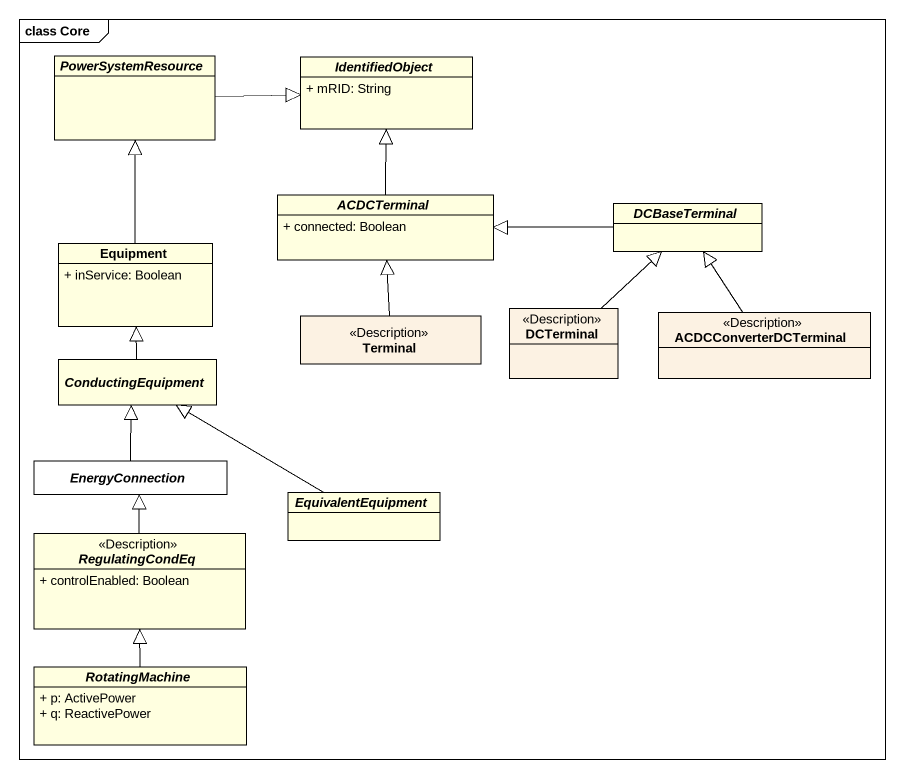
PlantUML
@startuml
mainframe class Core
hide circle
hide empty members
skinparam classAttributeIconSize 0
abstract class PowerSystemResource #FFFFE0
abstract class IdentifiedObject #FFFFE0 {
  + mRID: String
}
abstract class ACDCTerminal #FFFFE0 {
  + connected: Boolean
}
abstract class DCBaseTerminal #FFFFE0
class Equipment #FFFFE0 {
  + inService: Boolean
}
class Terminal <<Description>> #FCF2E3
class DCTerminal <<Description>> #FCF2E3
class ACDCConverterDCTerminal <<Description>> #FCF2E3
abstract class ConductingEquipment #FFFFE0
abstract class EnergyConnection
abstract class EquivalentEquipment #FFFFE0
abstract class RegulatingCondEq <<Description>> #FFFFE0 {
  + controlEnabled: Boolean
}
abstract class RotatingMachine #FFFFE0 {
  + p: ActivePower
  + q: ReactivePower
}
PowerSystemResource -right-|> IdentifiedObject
ACDCTerminal -up-|> IdentifiedObject
DCBaseTerminal -left-|> ACDCTerminal
Equipment -up-|> PowerSystemResource
Terminal -up-|> ACDCTerminal
DCTerminal -up-|> DCBaseTerminal
ACDCConverterDCTerminal -up-|> DCBaseTerminal
ConductingEquipment -up-|> Equipment
EnergyConnection -up-|> ConductingEquipment
EquivalentEquipment -left-|> ConductingEquipment
RegulatingCondEq -up-|> EnergyConnection
RotatingMachine -up-|> RegulatingCondEq
@enduml
